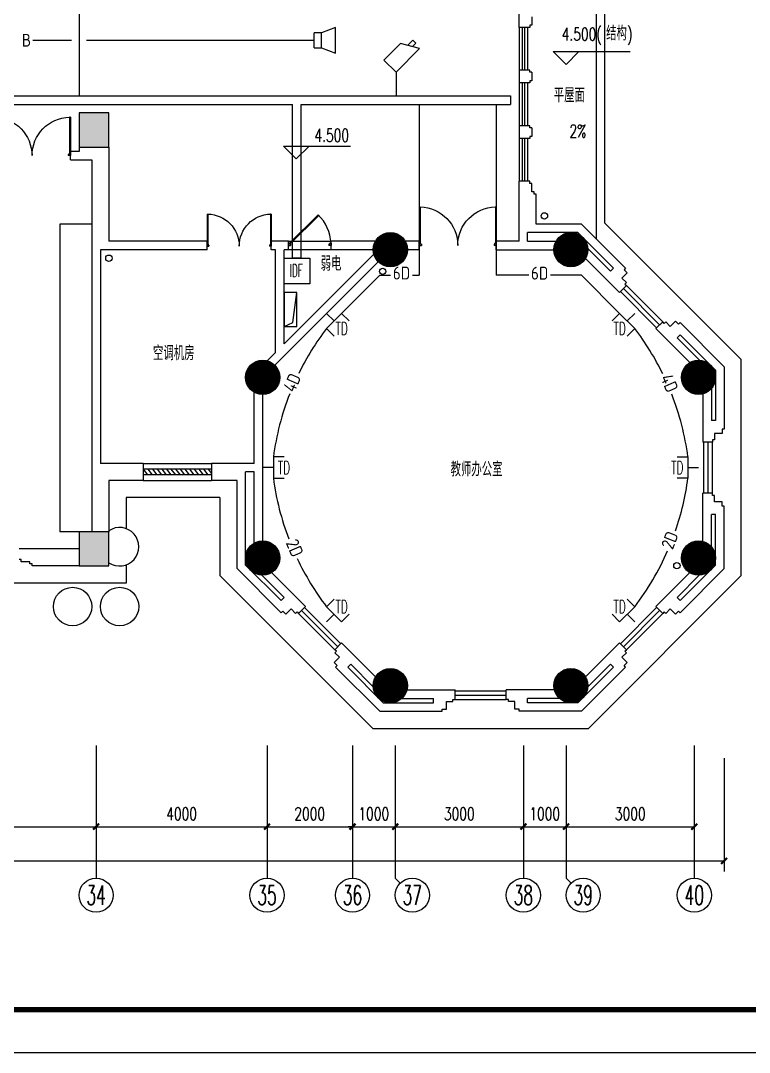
# Model space of a CAD drawing. Extents: x 190999 to 834799, y -200814 to 215286.
# Drawn here: x 507118 to 524174, y 71786 to 95926 of the extents above; entities that cross this region are included whole.
import ezdxf
from ezdxf.enums import TextEntityAlignment as Align

# ---------------------------------------------------------------- set-up
doc = ezdxf.new("R2010")
doc.units = 0
doc.header["$LTSCALE"] = 1000
doc.header["$MEASUREMENT"] = 0
for name, color, linetype in [('00-EQUIP', 3, 'Continuous'), ('00-SIG_TEXT', 7, 'Continuous'), ('00-WIRE-4', 6, 'Continuous'), ('A-墙线', 2, 'Continuous'), ('A-外包装修', 250, 'Continuous'), ('A-外窗', 145, 'Continuous'), ('A-家具', 250, 'Continuous'), ('A-门', 167, 'Continuous'), ('AXIS', 3, 'Continuous'), ('AXIS_TEXT', 7, 'Continuous'), ('COLUMN', 2, 'Continuous'), ('DIM_ELEV', 3, 'Continuous'), ('PUB_HATCH', 250, 'Continuous'), ('PUB_TEXT', 7, 'Continuous'), ('WALL', 4, 'Continuous'), ('WINDOW', 7, 'Continuous'), ('图框', 189, 'Continuous'), ('屋面排水', 7, 'Continuous'), ('房间名称', 7, 'Continuous'), ('桥架', 1, 'Continuous'), ('电井开洞', 6, 'Continuous'), ('雨水管', 3, 'Continuous'), ('雨水管口', 1, 'Continuous')]:
    doc.layers.add(name, color=color, linetype=linetype)
doc.styles.add('-GBCBIGGBENOR', font='GBENOR.shx', dxfattribs={"bigfont": 'GBCBIG.shx'})
doc.styles.add('_COMPLEX', font='COMPLEX.shx', dxfattribs={"width": 0.5})
doc.styles.add('_TCH_AXIS', font='COMPLEX', dxfattribs={"bigfont": 'GBCBIG'})
doc.styles.add('_TCH_DIM', font='SIMPLEX', dxfattribs={"bigfont": 'GBCBIG'})
doc.styles.add('COMPLEX', font='COMPLEX')
doc.styles.add('DIM_FONT', font='SIMPLEX', dxfattribs={"width": 0.7, "bigfont": 'GBCBIG'})
doc.styles.get("Standard").update_dxf_attribs({"font": 'simhei.ttf'})
doc.dimstyles.new('DIMN', dxfattribs={"dimtxt": 300, "dimasz": 100, "dimexe": 250, "dimexo": 300, "dimgap": 150, "dimtad": 1, "dimdec": 0, "dimzin": 0, "dimdsep": 46, "dimtxsty": 'DIM_FONT', "dimblk": 'ARCHTICK', "dimcen": 0.09, "dimclrt": 7, "dimazin": 2, "dimtfac": 1, "dimtdec": 0, "dimtix": 1, "dimtmove": 2, "dimatfit": 3, "dimfxl": 0, "dimtolj": 1, "dimtzin": 0, "dimarcsym": 0})

# ---------------------------------------------------------------- blocks, each defined once
blk = doc.blocks.new('TJAD_TK_A0')
at = {"layer": '图框'}
blk.add_line((973, -441.7), (2162, -441.7), dxfattribs=at)
at = {"layer": '图框', "const_width": 1.2}
blk.add_lwpolyline([(2152, -431.7), (2152, 389.3), (998, 389.3), (998, -431.7)], close=True, dxfattribs=at)
blk = doc.blocks.new('m1800')
at = {"layer": 'A-墙线'}
for p, q in [((-900, -100), (-900, 100)), ((900, -100), (900, 100))]:
    blk.add_line(p, q, dxfattribs=at)
at = {"layer": 'A-门'}
for p, q in [((-900, 900), (-900, 0)), ((-900, 900), (-880, 900)), ((-880, 900), (-880, 50)), ((880, 900), (880, 50)), ((900, 900), (880, 900)), ((900, 900), (900, 0)), ((-900, 50), (-870, 50)), ((-900, 0), (-850, 0)), ((-870, 50), (-870, 30)), ((-870, 30), (-850, 30)), ((-850, 30), (-850, 0)), ((850, 30), (850, 0)), ((870, 30), (850, 30)), ((900, 0), (850, 0)), ((870, 50), (870, 30)), ((900, 50), (870, 50))]:
    blk.add_line(p, q, dxfattribs=at)
for centre, start, end in [((-900, 0), 0, 88.7267), ((900, 0), 91.2733, 180)]:
    blk.add_arc(centre, 900, start, end, dxfattribs=at)
blk = doc.blocks.new('bfm01')
at = {"layer": 'A-墙线'}
for p, q in [((-200, 0), (0, 0)), ((-200, -1000), (0, -1000))]:
    blk.add_line(p, q, dxfattribs=at)
at = {"layer": 'A-门'}
for p, q in [((-200, -1000), (-200, 0)), ((-100, 0), (-100, -50)), ((-70, -50), (-100, -50)), ((-50, -30), (-70, -30)), ((-70, -30), (-70, -50)), ((-64, -44), (-50, -30)), ((-64, -44), (603, -711)), ((-50, 0), (-50, -30)), ((-50, -30), (617, -697)), ((0, 0), (0, -1000)), ((-70, -950), (-100, -950)), ((-100, -1000), (-100, -950)), ((-70, -970), (-70, -950)), ((-50, -1000), (-100, -1000)), ((-50, -970), (-70, -970)), ((-50, -1000), (-50, -970))]:
    blk.add_line(p, q, dxfattribs=at)
blk.add_arc((-100, 0), 1000, 272.866, 315.8103, dxfattribs=at)
blk = doc.blocks.new('$WINLIB2D$00000039')
at = {"color": 0}
for p, q in [((0.5, 0.5), (-0.5, 0.5)), ((-0.5, 0.167), (0.5, 0.167)), ((-0.384, -0.167), (-0.448, 0.167)), ((-0.316, -0.167), (-0.38, 0.167)), ((-0.248, -0.167), (-0.312, 0.167)), ((-0.18, -0.167), (-0.244, 0.167)), ((-0.112, -0.167), (-0.176, 0.167)), ((-0.044, -0.167), (-0.108, 0.167)), ((0.024, -0.167), (-0.04, 0.167)), ((0.092, -0.167), (0.028, 0.167)), ((0.16, -0.167), (0.096, 0.167)), ((0.228, -0.167), (0.164, 0.167)), ((0.296, -0.167), (0.232, 0.167)), ((0.364, -0.167), (0.3, 0.167)), ((0.432, -0.167), (0.368, 0.167)), ((0.5, -0.167), (0.436, 0.167)), ((-0.452, -0.167), (-0.5, 0.084)), ((-0.5, -0.167), (0.5, -0.167)), ((0.5, -0.5), (-0.5, -0.5))]:
    blk.add_line(p, q, dxfattribs=at)
blk = doc.blocks.new('_ArchTick')
at = {"const_width": 0.5}
blk.add_lwpolyline([(-0.7, -0.7), (0.7, 0.7)], dxfattribs=at)
blk = doc.blocks.new('*D418')
at = {"layer": 'AXIS', "color": 0, "lineweight": -2}
for p, q in [((519885, 78667), (519885, 76817)), ((522885, 78667), (522885, 76817)), ((519885, 77067), (522885, 77067))]:
    blk.add_line(p, q, dxfattribs=at)
at = {"layer": 'Defpoints', "color": 0}
for p in [(519885, 78967), (522885, 78967), (522885, 77067)]:
    blk.add_point(p, dxfattribs=at)
at = {"layer": 'AXIS', "color": 0, "lineweight": -2, "xscale": 100, "yscale": 100, "zscale": 100, "rotation": 180}
blk.add_blockref('_ArchTick', (519885, 77067), dxfattribs=at)
at = {"layer": 'AXIS', "color": 0, "lineweight": -2, "xscale": 100, "yscale": 100, "zscale": 100}
blk.add_blockref('_ArchTick', (522885, 77067), dxfattribs=at)
at = {"layer": 'AXIS', "color": 7, "insert": (521385, 77367), "char_height": 300, "attachment_point": 5, "style": 'DIM_FONT'}
blk.add_mtext('\\A1;3000', dxfattribs=at)
blk = doc.blocks.new('*D419')
at = {"layer": 'AXIS', "color": 0, "lineweight": -2}
for p, q in [((518885, 78667), (518885, 76817)), ((519885, 78667), (519885, 76817)), ((518885, 77067), (519885, 77067))]:
    blk.add_line(p, q, dxfattribs=at)
at = {"layer": 'Defpoints', "color": 0}
for p in [(518885, 78967), (519885, 78967), (519885, 77067)]:
    blk.add_point(p, dxfattribs=at)
at = {"layer": 'AXIS', "color": 0, "lineweight": -2, "xscale": 100, "yscale": 100, "zscale": 100, "rotation": 180}
blk.add_blockref('_ArchTick', (518885, 77067), dxfattribs=at)
at = {"layer": 'AXIS', "color": 0, "lineweight": -2, "xscale": 100, "yscale": 100, "zscale": 100}
blk.add_blockref('_ArchTick', (519885, 77067), dxfattribs=at)
at = {"layer": 'AXIS', "color": 7, "insert": (519385, 77367), "char_height": 300, "attachment_point": 5, "style": 'DIM_FONT'}
blk.add_mtext('\\A1;1000', dxfattribs=at)
blk = doc.blocks.new('*D420')
at = {"layer": 'AXIS', "color": 0, "lineweight": -2}
for p, q in [((515884, 78667), (515884, 76817)), ((518885, 78667), (518885, 76817)), ((515884, 77067), (518885, 77067))]:
    blk.add_line(p, q, dxfattribs=at)
at = {"layer": 'Defpoints', "color": 0}
for p in [(515884, 78967), (518885, 78967), (518885, 77067)]:
    blk.add_point(p, dxfattribs=at)
at = {"layer": 'AXIS', "color": 0, "lineweight": -2, "xscale": 100, "yscale": 100, "zscale": 100, "rotation": 180}
blk.add_blockref('_ArchTick', (515884, 77067), dxfattribs=at)
at = {"layer": 'AXIS', "color": 0, "lineweight": -2, "xscale": 100, "yscale": 100, "zscale": 100}
blk.add_blockref('_ArchTick', (518885, 77067), dxfattribs=at)
at = {"layer": 'AXIS', "color": 7, "insert": (517384, 77367), "char_height": 300, "attachment_point": 5, "style": 'DIM_FONT'}
blk.add_mtext('\\A1;3000', dxfattribs=at)
blk = doc.blocks.new('*D421')
at = {"layer": 'AXIS', "color": 0, "lineweight": -2}
for p, q in [((514885, 78667), (514885, 76817)), ((515884, 78667), (515884, 76817)), ((514885, 77067), (514785, 77067)), ((514885, 77067), (515884, 77067)), ((515884, 77067), (515984, 77067))]:
    blk.add_line(p, q, dxfattribs=at)
at = {"layer": 'Defpoints', "color": 0}
for p in [(514885, 78967), (515884, 78967), (515884, 77067)]:
    blk.add_point(p, dxfattribs=at)
at = {"layer": 'AXIS', "color": 0, "lineweight": -2, "xscale": 100, "yscale": 100, "zscale": 100}
blk.add_blockref('_ArchTick', (514885, 77067), dxfattribs=at)
at = {"layer": 'AXIS', "color": 0, "lineweight": -2, "xscale": 100, "yscale": 100, "zscale": 100, "rotation": 180}
blk.add_blockref('_ArchTick', (515884, 77067), dxfattribs=at)
at = {"layer": 'AXIS', "color": 7, "insert": (515384, 77367), "char_height": 300, "attachment_point": 5, "style": 'DIM_FONT'}
blk.add_mtext('\\A1;1000', dxfattribs=at)
blk = doc.blocks.new('*D422')
at = {"layer": 'AXIS', "color": 0, "lineweight": -2}
for p, q in [((512885, 78667), (512885, 76817)), ((514885, 78667), (514885, 76817)), ((512885, 77067), (514885, 77067))]:
    blk.add_line(p, q, dxfattribs=at)
at = {"layer": 'Defpoints', "color": 0}
for p in [(512885, 78967), (514885, 78967), (514885, 77067)]:
    blk.add_point(p, dxfattribs=at)
at = {"layer": 'AXIS', "color": 0, "lineweight": -2, "xscale": 100, "yscale": 100, "zscale": 100, "rotation": 180}
blk.add_blockref('_ArchTick', (512885, 77067), dxfattribs=at)
at = {"layer": 'AXIS', "color": 0, "lineweight": -2, "xscale": 100, "yscale": 100, "zscale": 100}
blk.add_blockref('_ArchTick', (514885, 77067), dxfattribs=at)
at = {"layer": 'AXIS', "color": 7, "insert": (513885, 77367), "char_height": 300, "attachment_point": 5, "style": 'DIM_FONT'}
blk.add_mtext('\\A1;2000', dxfattribs=at)
blk = doc.blocks.new('*D423')
at = {"layer": 'AXIS', "color": 0, "lineweight": -2}
for p, q in [((508885, 78667), (508885, 76817)), ((512885, 78667), (512885, 76817)), ((508885, 77067), (512885, 77067))]:
    blk.add_line(p, q, dxfattribs=at)
at = {"layer": 'Defpoints', "color": 0}
for p in [(508885, 78967), (512885, 78967), (512885, 77067)]:
    blk.add_point(p, dxfattribs=at)
at = {"layer": 'AXIS', "color": 0, "lineweight": -2, "xscale": 100, "yscale": 100, "zscale": 100, "rotation": 180}
blk.add_blockref('_ArchTick', (508885, 77067), dxfattribs=at)
at = {"layer": 'AXIS', "color": 0, "lineweight": -2, "xscale": 100, "yscale": 100, "zscale": 100}
blk.add_blockref('_ArchTick', (512885, 77067), dxfattribs=at)
at = {"layer": 'AXIS', "color": 7, "insert": (510885, 77367), "char_height": 300, "attachment_point": 5, "style": 'DIM_FONT'}
blk.add_mtext('\\A1;4000', dxfattribs=at)
blk = doc.blocks.new('*D424')
at = {"layer": 'AXIS', "color": 0, "lineweight": -2}
for p, q in [((500885, 78667), (500885, 76817)), ((508885, 78667), (508885, 76817)), ((500885, 77067), (508885, 77067))]:
    blk.add_line(p, q, dxfattribs=at)
at = {"layer": 'Defpoints', "color": 0}
for p in [(500885, 78967), (508885, 78967), (508885, 77067)]:
    blk.add_point(p, dxfattribs=at)
at = {"layer": 'AXIS', "color": 0, "lineweight": -2, "xscale": 100, "yscale": 100, "zscale": 100, "rotation": 180}
blk.add_blockref('_ArchTick', (500885, 77067), dxfattribs=at)
at = {"layer": 'AXIS', "color": 0, "lineweight": -2, "xscale": 100, "yscale": 100, "zscale": 100}
blk.add_blockref('_ArchTick', (508885, 77067), dxfattribs=at)
at = {"layer": 'AXIS', "color": 7, "insert": (504885, 77367), "char_height": 300, "attachment_point": 5, "style": 'DIM_FONT'}
blk.add_mtext('\\A1;8000', dxfattribs=at)
blk = doc.blocks.new('*D433')
at = {"layer": 'AXIS', "color": 0, "lineweight": -2}
for p, q in [((446335, 78667), (446335, 76017)), ((523584, 78667), (523584, 76017)), ((446335, 76267), (523584, 76267))]:
    blk.add_line(p, q, dxfattribs=at)
at = {"layer": 'Defpoints', "color": 0}
for p in [(446335, 78967), (523584, 78967), (523584, 76267)]:
    blk.add_point(p, dxfattribs=at)
at = {"layer": 'AXIS', "color": 0, "lineweight": -2, "xscale": 100, "yscale": 100, "zscale": 100, "rotation": 180}
blk.add_blockref('_ArchTick', (446335, 76267), dxfattribs=at)
at = {"layer": 'AXIS', "color": 0, "lineweight": -2, "xscale": 100, "yscale": 100, "zscale": 100}
blk.add_blockref('_ArchTick', (523584, 76267), dxfattribs=at)
at = {"layer": 'AXIS', "color": 7, "insert": (484959, 76567), "char_height": 300, "attachment_point": 5, "style": 'DIM_FONT'}
blk.add_mtext('\\A1;77250', dxfattribs=at)
blk = doc.blocks.new('_YZH')
blk.add_circle((0, 0), 0.5)
at = {"layer": 'PUB_HATCH', "const_width": 0.5}
blk.add_lwpolyline([(-0.25, 0, 1), (0.25, 0, 1)], format="xyb", close=True, dxfattribs=at)
blk = doc.blocks.new('_AXISO')
blk.add_circle((0, 0), 0.5)
at = {"layer": 'AXIS_TEXT', "style": 'COMPLEX', "width": 1.041667}
blk.add_attdef('A', text='', height=0.56, dxfattribs=at).set_placement((-0.25, -0.28), (0.25, -0.28), align=Align.FIT)
blk = doc.blocks.new('_LINKPT1')
at = {"color": 0}
blk.add_line((0, 0), (0, 0), dxfattribs=at)
blk = doc.blocks.new('IO37IMB6')
for p, q in [((-0.5, 0.499), (-0.5, 0.999)), ((0.5, 0.999), (0.5, 0.499)), ((0.5, 0.499), (-0.5, 0.499)), ((0, 0.5), (0, 0))]:
    blk.add_line(p, q)
at = {"xscale": 0.002, "yscale": 0.002, "zscale": 0.002}
for p in [(0, 1.384), (-0.5, 0.499), (0.5, 0.499), (0, 0)]:
    blk.add_blockref('_LINKPT1', p, dxfattribs=at)
at = {"style": '_COMPLEX', "width": 0.6, "flags": 8}
blk.add_attdef('$TEXT$', text='', height=0.6, dxfattribs=at).set_placement((0, 1), align=Align.MIDDLE_CENTER)
at = {"flags": 9}
blk.add_attdef('A', (0, 0), '', height=0.00002, dxfattribs=at)
blk = doc.blocks.new('OS28WV87')
for p, q in [((0.35, 0.35), (1, 0.6)), ((1, 0.6), (1, -0.6)), ((0, 0.35), (0, -0.35)), ((0, 0.35), (0.35, 0.35)), ((0.35, 0.35), (0.35, -0.35)), ((0.35, -0.35), (0, -0.35)), ((1, -0.6), (0.35, -0.35))]:
    blk.add_line(p, q)
at = {"xscale": 0.002, "yscale": 0.002, "zscale": 0.002}
for p in [(0, 0), (0.175, 0.35), (1, 0), (0.175, -0.35)]:
    blk.add_blockref('_LINKPT1', p, dxfattribs=at)
at = {"flags": 9}
blk.add_attdef('A', (0, 0), '', height=0.00002, dxfattribs=at)
blk = doc.blocks.new('_I71UQN')
for p, q in [((-0.837, 0.1), (-0.609, 0.1)), ((-0.837, -0.1), (-0.837, 0.1)), ((-0.78, 0.4), (-0.323, -0.4)), ((0.78, 0.4), (-0.78, 0.4)), ((0.78, 0.4), (0.78, -0.4)), ((-0.837, -0.1), (-0.494, -0.1)), ((0.78, -0.4), (-0.323, -0.4))]:
    blk.add_line(p, q)
at = {"xscale": 0.002, "yscale": 0.002, "zscale": 0.002}
for p in [(0, 0.4), (0.78, 0), (0, -0.4)]:
    blk.add_blockref('_LINKPT1', p, dxfattribs=at)
at = {"flags": 9}
blk.add_attdef('A', (0, 0), '', height=0.00002, dxfattribs=at)

msp = doc.modelspace()

# ---------------------------------------------------------------- hatches: boundary and pattern name
at = {"layer": 'PUB_HATCH'}
for points in [[(508484.6, 93767.4), (508484.6, 92967.4), (509184.6, 92967.4), (509184.6, 93767.4)], [(508484.6, 83967.4), (508484.6, 83167.4), (509184.6, 83167.4), (509184.6, 83967.4)]]:
    msp.add_hatch(color=256, dxfattribs=at).paths.add_polyline_path(points)

# ---------------------------------------------------------------- linework, layer by layer
at = {"layer": '00-EQUIP'}
for points in [[(513884.6, 89767.4), (513284.6, 89767.4), (513284.6, 90367.4), (513884.6, 90367.4)], [(513584.6, 89567.4), (513284.6, 89567.4), (513284.6, 88767.4), (513584.6, 88767.4)]]:
    msp.add_lwpolyline(points, close=True, dxfattribs=at)
at = {"layer": '00-WIRE-4'}
for p, q in [((508485.1, 98589.1), (508485.1, 94167.4)), ((507407.1, 95467.4), (508310.1, 95467.4)), ((508660.1, 95467.4), (513984.6, 95467.4)), ((515903.6, 94721.3), (515903.6, 94167.4)), ((516449, 93967.4), (516449, 89970.1)), ((518249, 93967.4), (518249, 89967.3)), ((515525.3, 89970.1), (514631.5, 89076.4)), ((515525.3, 89970.1), (515777.4, 89970.1)), ((516286.6, 89970.1), (516449, 89970.1)), ((519011, 89967.3), (518249, 89967.3)), ((520246.7, 89967.3), (519520.2, 89967.3)), ((520246.7, 89967.3), (521137.6, 89076.4))]:
    msp.add_line(p, q, dxfattribs=at)
for centre, start, end in [((519313, 84875.9), 142.61919, 153.81483), ((516456.2, 84875.9), 26.06804, 37.38081), ((519313, 84875.9), 158.50735, 172.35795), ((516456.2, 84875.9), 7.64205, 21.37552), ((519313, 86061.2), 187.64205, 200.90923), ((516456.2, 86061.2), 340.88431, 352.35795), ((519313, 86061.2), 205.43336, 217.38081), ((516456.2, 86061.2), 322.61919, 336.36018)]:
    msp.add_arc(centre, 6336.4, start, end, dxfattribs=at)
at = {"layer": 'A-墙线'}
for p, q in [((518784.6, 95767.4), (518784.6, 97167.4)), ((519084.6, 96017.4), (519084.6, 95817.4)), ((519034.6, 95767.4), (518784.6, 95767.4)), ((519034.6, 95817.4), (519034.6, 95767.4)), ((519084.6, 95817.4), (519034.6, 95817.4)), ((518784.6, 94767.4), (518784.6, 94467.4)), ((519034.6, 94767.4), (518784.6, 94767.4)), ((519034.6, 94717.4), (519034.6, 94767.4)), ((519084.6, 94717.4), (519034.6, 94717.4)), ((519084.6, 94717.4), (519084.6, 94517.4)), ((519034.6, 94467.4), (518784.6, 94467.4)), ((519034.6, 94517.4), (519034.6, 94467.4)), ((519084.6, 94517.4), (519034.6, 94517.4)), ((518784.6, 93467.4), (518784.6, 93167.4)), ((519034.6, 93467.4), (518784.6, 93467.4)), ((519034.6, 93417.4), (519034.6, 93467.4)), ((519084.6, 93417.4), (519034.6, 93417.4)), ((519034.6, 93217.4), (519034.6, 93167.4)), ((519084.6, 93217.4), (519034.6, 93217.4)), ((519084.6, 93417.4), (519084.6, 93217.4)), ((508484.6, 92967.4), (508484.6, 92867.4)), ((509184.6, 92967.4), (509184.6, 90767.4)), ((519034.6, 93167.4), (518784.6, 93167.4)), ((508484.6, 92867.4), (508284.6, 92867.4)), ((508284.6, 92667.4), (508784.6, 92667.4)), ((508784.6, 92667.4), (508784.6, 83967.4)), ((518784.6, 90767.4), (518784.6, 92167.4)), ((519034.6, 92167.4), (518784.6, 92167.4)), ((519034.6, 92117.4), (519034.6, 92167.4)), ((519084.6, 92117.4), (519034.6, 92117.4)), ((519084.6, 91917.4), (519084.6, 92117.4)), ((519134.6, 91917.4), (519084.6, 91917.4)), ((519134.6, 91867.4), (519134.6, 91917.4)), ((519184.6, 91867.4), (519134.6, 91867.4)), ((519184.6, 91167.4), (519184.6, 91867.4)), ((520245.4, 91167.4), (519184.6, 91167.4)), ((520245.4, 91167.4), (521278.5, 90134.3)), ((511484.6, 90767.4), (509184.6, 90767.4)), ((511484.6, 90567.4), (511484.6, 90767.4)), ((513384.6, 90767.4), (512984.6, 90767.4)), ((512984.6, 90567.4), (512984.6, 90767.4)), ((513384.6, 90567.4), (513384.6, 90767.4)), ((515425.6, 90767.4), (514384.6, 90767.4)), ((514384.6, 90567.4), (514384.6, 90767.4)), ((516449, 90767.4), (516118.4, 90767.4)), ((518784.6, 90767.4), (518249, 90767.4)), ((518249, 90567.4), (518249, 90767.4)), ((520162.5, 90967.4), (518984.6, 90967.4)), ((518984.6, 90767.4), (518984.6, 90967.4)), ((518984.6, 90767.4), (519650.4, 90767.4)), ((520162.5, 90967.4), (520995.6, 90134.3)), ((508984.6, 90567.4), (508984.6, 85567.4)), ((511484.6, 90567.4), (508984.6, 90567.4)), ((513084.6, 90567.4), (512984.6, 90567.4)), ((513084.6, 88162.7), (513084.6, 90567.4)), ((513284.6, 88362.7), (513284.6, 90567.4)), ((513384.6, 90567.4), (513284.6, 90567.4)), ((515372, 90567.4), (514384.6, 90567.4)), ((516449, 90567.4), (516172, 90567.4)), ((518249, 90567.4), (519597.1, 90567.4)), ((520396.1, 90592.4), (520924.9, 90063.6)), ((515489.2, 90284.5), (513066.8, 87862.1)), ((515385.6, 90463.8), (513284.6, 88362.7)), ((520341.4, 90364.2), (521137, 89568.6)), ((520995.6, 90134.3), (520924.9, 90063.6)), ((521278.5, 90134.3), (521243.1, 90098.9)), ((521243.1, 90098.9), (521313.8, 90028.2)), ((521313.8, 90028.2), (521190.1, 89904.5)), ((521190.1, 89904.5), (521296.1, 89798.4)), ((521296.1, 89727.7), (521137, 89568.6)), ((521296.1, 89798.4), (521260.8, 89763)), ((521260.8, 89763), (521296.1, 89727.7)), ((522144.7, 88879.2), (521985.6, 88720.1)), ((522180, 88843.8), (522144.7, 88879.2)), ((522215.4, 88879.2), (522180, 88843.8)), ((522321.5, 88773.1), (522215.4, 88879.2)), ((522445.2, 88896.8), (522321.5, 88773.1)), ((522515.9, 88826.1), (522445.2, 88896.8)), ((522551.3, 88861.5), (522515.9, 88826.1)), ((523584.4, 87828.4), (522551.3, 88861.5)), ((522781.2, 87924.4), (521985.6, 88720.1)), ((522551.3, 88578.6), (522480.6, 88507.9)), ((523009.4, 87979.1), (522480.6, 88507.9)), ((523384.4, 87745.6), (522551.3, 88578.6)), ((513084.6, 88162.7), (512884.6, 87962.7)), ((523384.4, 87745.6), (523384.4, 86567.4)), ((523584.4, 87828.4), (523584.4, 86367.4)), ((512584.4, 85567.4), (512584.4, 87233.5)), ((512784.4, 83754.9), (512784.4, 87179.9)), ((523084.4, 87192.6), (523084.4, 86067.4)), ((523284.4, 87315.3), (523284.4, 86567.4)), ((523384.4, 86567.4), (523284.4, 86567.4)), ((523534.4, 86267.4), (523359.4, 86267.4)), ((523359.4, 86267.4), (523359.4, 86117.4)), ((523584.4, 86367.4), (523534.4, 86367.4)), ((523534.4, 86367.4), (523534.4, 86267.4)), ((523309.4, 86067.4), (523084.4, 86067.4)), ((523359.4, 86117.4), (523309.4, 86117.4)), ((523309.4, 86117.4), (523309.4, 86067.4)), ((512584.4, 85367.4), (512384.4, 85367.4)), ((512384.4, 83189.2), (512384.4, 85367.4)), ((512584.4, 83701.3), (512584.4, 85367.4)), ((509184.6, 85167.4), (509184.6, 83967.4)), ((512184.4, 83106.4), (512184.4, 85167.4)), ((523084.4, 83742.2), (523084.4, 84867.4)), ((523309.4, 84867.4), (523084.4, 84867.4)), ((523309.4, 84817.4), (523309.4, 84867.4)), ((523359.4, 84817.4), (523309.4, 84817.4)), ((523359.4, 84667.4), (523359.4, 84817.4)), ((523534.4, 84667.4), (523359.4, 84667.4)), ((523534.4, 84567.4), (523534.4, 84667.4)), ((523584.4, 84567.4), (523534.4, 84567.4)), ((523584.4, 83106.4), (523584.4, 84567.4)), ((523284.4, 83619.5), (523284.4, 84367.4)), ((523384.4, 84367.4), (523284.4, 84367.4)), ((523384.4, 83189.2), (523384.4, 84367.4)), ((508484.6, 83567.4), (507084.6, 83567.4)), ((507134.6, 83317.4), (507084.6, 83317.4)), ((507134.6, 83267.4), (507134.6, 83317.4)), ((507334.6, 83267.4), (507134.6, 83267.4)), ((507334.6, 83217.4), (507334.6, 83267.4)), ((507384.6, 83217.4), (507334.6, 83217.4)), ((507384.6, 83167.4), (507384.6, 83217.4)), ((508484.6, 83167.4), (507384.6, 83167.4)), ((512184.4, 83106.4), (513217.5, 82073.3)), ((512384.4, 83189.2), (513217.5, 82356.1)), ((523384.4, 83189.2), (522551.3, 82356.1)), ((523584.4, 83106.4), (522551.3, 82073.3)), ((512759.3, 82955.7), (513288.2, 82426.8)), ((512987.5, 83010.3), (513783.1, 82214.7)), ((522781.2, 83010.3), (521985.6, 82214.7)), ((523009.4, 82955.7), (522480.6, 82426.8)), ((513217.5, 82356.1), (513288.2, 82426.8)), ((522551.3, 82356.1), (522480.6, 82426.8)), ((513217.5, 82073.3), (513252.8, 82108.6)), ((513252.8, 82108.6), (513323.5, 82037.9)), ((513323.5, 82037.9), (513447.3, 82161.7)), ((513447.3, 82161.7), (513553.3, 82055.6)), ((513553.3, 82055.6), (513588.7, 82090.9)), ((513588.7, 82090.9), (513624, 82055.6)), ((513624, 82055.6), (513783.1, 82214.7)), ((522144.7, 82055.6), (521985.6, 82214.7)), ((522180, 82090.9), (522144.7, 82055.6)), ((522215.4, 82055.6), (522180, 82090.9)), ((522321.5, 82161.7), (522215.4, 82055.6)), ((522445.2, 82037.9), (522321.5, 82161.7)), ((522515.9, 82108.6), (522445.2, 82037.9)), ((522551.3, 82073.3), (522515.9, 82108.6)), ((514472.6, 81207.1), (514631.7, 81366.2)), ((515427.3, 80570.5), (514631.7, 81366.2)), ((520341.4, 80570.5), (521137, 81366.2)), ((521296.1, 81207.1), (521137, 81366.2)), ((514507.9, 81171.7), (514472.6, 81207.1)), ((514472.6, 81136.3), (514507.9, 81171.7)), ((514578.6, 81030.3), (514472.6, 81136.3)), ((521190.1, 81030.3), (521296.1, 81136.3)), ((521260.8, 81171.7), (521296.1, 81207.1)), ((521296.1, 81136.3), (521260.8, 81171.7)), ((514454.9, 80906.5), (514578.6, 81030.3)), ((514525.6, 80835.8), (514454.9, 80906.5)), ((514773.1, 80800.5), (514843.8, 80871.2)), ((515372.7, 80342.3), (514843.8, 80871.2)), ((520396.1, 80342.3), (520924.9, 80871.2)), ((520995.6, 80800.5), (520924.9, 80871.2)), ((521313.8, 80906.5), (521190.1, 81030.3)), ((521243.1, 80835.8), (521313.8, 80906.5)), ((514490.2, 80800.5), (514525.6, 80835.8)), ((515523.3, 79767.4), (514490.2, 80800.5)), ((515606.2, 79967.4), (514773.1, 80800.5)), ((520162.5, 79967.4), (520995.6, 80800.5)), ((520245.4, 79767.4), (521278.5, 80800.5)), ((521278.5, 80800.5), (521243.1, 80835.8)), ((516159.2, 80267.4), (517284.4, 80267.4)), ((517284.4, 80042.4), (517284.4, 80267.4)), ((519609.5, 80267.4), (518484.4, 80267.4)), ((518484.4, 80042.4), (518484.4, 80267.4)), ((515606.2, 79967.4), (516784.4, 79967.4)), ((516036.4, 80067.4), (516784.4, 80067.4)), ((516784.4, 79967.4), (516784.4, 80067.4)), ((517084.4, 79817.4), (517084.4, 79992.4)), ((517084.4, 79992.4), (517234.4, 79992.4)), ((517234.4, 79992.4), (517234.4, 80042.4)), ((517234.4, 80042.4), (517284.4, 80042.4)), ((518534.4, 80042.4), (518484.4, 80042.4)), ((518534.4, 79992.4), (518534.4, 80042.4)), ((518684.4, 79992.4), (518534.4, 79992.4)), ((518684.4, 79817.4), (518684.4, 79992.4)), ((519732.3, 80067.4), (518984.4, 80067.4)), ((518984.4, 79967.4), (518984.4, 80067.4)), ((520162.5, 79967.4), (518984.4, 79967.4)), ((515523.3, 79767.4), (516984.4, 79767.4)), ((516984.4, 79767.4), (516984.4, 79817.4)), ((516984.4, 79817.4), (517084.4, 79817.4)), ((518784.4, 79817.4), (518684.4, 79817.4)), ((518784.4, 79767.4), (518784.4, 79817.4)), ((520245.4, 79767.4), (518784.4, 79767.4))]:
    msp.add_line(p, q, dxfattribs=at)
at = {"layer": 'A-外包装修'}
for p, q in [((520784.6, 97767.4), (520784.6, 91196.5)), ((520584.6, 97567.4), (520584.6, 90830.8)), ((509584.6, 84767.4), (509584.6, 84041.6)), ((511783.4, 84767.4), (509584.6, 84767.4)), ((509584.6, 83193.1), (509584.6, 82767.4)), ((509584.6, 82767.4), (445934.6, 82767.4))]:
    msp.add_line(p, q, dxfattribs=at)
msp.add_lwpolyline([(511784.4, 84767.4), (511784.4, 82940.7), (515357.7, 79367.4), (520411.1, 79367.4), (523984.4, 82940.7), (523984.4, 87994.1), (520784.6, 91193.9)], dxfattribs=at)
for centre in [(508334.6, 82217.4), (509434.6, 82217.4)]:
    msp.add_circle(centre, 450, dxfattribs=at)
msp.add_arc((509434.6, 83617.4), 450, 236.25101, 123.74899, dxfattribs=at)
at = {"layer": 'A-外窗'}
for p, q in [((518784.6, 95767.4), (518784.6, 94767.4)), ((518854.6, 95767.4), (518854.6, 94767.4)), ((518914.6, 95767.4), (518914.6, 94767.4)), ((518984.6, 95767.4), (518984.6, 94767.4)), ((518784.6, 94467.4), (518784.6, 93467.4)), ((518854.6, 94467.4), (518854.6, 93467.4)), ((518914.6, 94467.4), (518914.6, 93467.4)), ((518984.6, 94467.4), (518984.6, 93467.4)), ((518784.6, 93167.4), (518784.6, 92167.4)), ((518854.6, 93167.4), (518854.6, 92167.4)), ((518914.6, 93167.4), (518914.6, 92167.4)), ((518984.6, 93167.4), (518984.6, 92167.4)), ((522003.3, 88737.7), (521154.7, 89586.3)), ((522074, 88808.5), (521225.4, 89657)), ((522144.7, 88879.2), (521296.1, 89727.7)), ((523109.4, 84867.4), (523109.4, 86067.4)), ((523209.4, 84867.4), (523209.4, 86067.4)), ((523309.4, 84867.4), (523309.4, 86067.4)), ((513694.7, 82126.3), (514543.3, 81277.8)), ((513765.5, 82197), (514614, 81348.5)), ((522003.3, 82197), (521154.7, 81348.5)), ((522074, 82126.3), (521225.4, 81277.8)), ((513624, 82055.6), (514472.6, 81207.1)), ((522144.7, 82055.6), (521296.1, 81207.1)), ((517284.4, 80242.4), (518484.4, 80242.4)), ((517284.4, 80142.4), (518484.4, 80142.4)), ((517284.4, 80042.4), (518484.4, 80042.4))]:
    msp.add_line(p, q, dxfattribs=at)
at = {"layer": 'A-家具'}
for p, q in [((508034.6, 91167.4), (508034.6, 83967.4)), ((508784.6, 91167.4), (508034.6, 91167.4)), ((508484.6, 83967.4), (508034.6, 83967.4))]:
    msp.add_line(p, q, dxfattribs=at)
at = {"layer": 'AXIS'}
for p, q in [((508884.6, 78967.4), (508884.6, 75863.7)), ((512884.6, 78967.4), (512884.6, 75863.7)), ((514884.6, 78967.4), (514884.6, 75863.7)), ((515884.1, 78967.4), (515884.1, 75863.7)), ((518884.6, 78967.4), (518884.6, 75863.7)), ((519885, 78967.4), (519885, 75863.7)), ((522884.6, 78967.4), (522884.6, 75863.7)), ((516001.3, 75746.5), (515884.1, 75863.7)), ((520002.2, 75746.5), (519885, 75863.7))]:
    msp.add_line(p, q, dxfattribs=at)
at = {"layer": 'COLUMN'}
for p, q in [((508484.6, 93767.4), (508484.6, 92967.4)), ((509184.6, 93767.4), (508484.6, 93767.4)), ((509184.6, 92967.4), (509184.6, 93767.4)), ((508484.6, 92967.4), (509184.6, 92967.4)), ((508484.6, 83967.4), (508484.6, 83167.4)), ((509184.6, 83967.4), (508484.6, 83967.4)), ((509184.6, 83167.4), (509184.6, 83967.4)), ((508484.6, 83167.4), (509184.6, 83167.4))]:
    msp.add_line(p, q, dxfattribs=at)
at = {"layer": 'DIM_ELEV'}
for p, q in [((519882.7, 94901.4), (519582.7, 95201.4)), ((519582.7, 95201.4), (521382.7, 95201.4)), ((519882.7, 94901.4), (520182.7, 95201.4)), ((513570, 92689.5), (513270, 92989.5)), ((513270, 92989.5), (514835, 92989.5)), ((513570, 92689.5), (513870, 92989.5))]:
    msp.add_line(p, q, dxfattribs=at)
at = {"layer": 'WALL'}
for p, q in [((509984.6, 85567.4), (508984.6, 85567.4)), ((509984.6, 85567.4), (509984.6, 85167.4)), ((512584.4, 85567.4), (511584.6, 85567.4)), ((511584.6, 85567.4), (511584.6, 85167.4)), ((509984.6, 85167.4), (509184.6, 85167.4)), ((512184.4, 85167.4), (511584.6, 85167.4))]:
    msp.add_line(p, q, dxfattribs=at)
at = {"layer": '屋面排水'}
msp.add_lwpolyline([(520058.8, 93006.6, 0, 0, 0), (519818.2, 92530.8, 80, 0, 0), (519682.8, 92263, 0, 0, 0)], format="xyseb", dxfattribs=at)
at = {"layer": '桥架'}
for p, q in [((445884.6, 94167.4), (518584.6, 94167.4)), ((518584.6, 94167.4), (518584.6, 93967.4)), ((445884.6, 93967.4), (513484.6, 93967.4)), ((513484.6, 90367.4), (513484.6, 93967.4)), ((513684.6, 93967.4), (518584.6, 93967.4)), ((513684.6, 90367.4), (513684.6, 93967.4)), ((513684.6, 90367.4), (513484.6, 90367.4))]:
    msp.add_line(p, q, dxfattribs=at)
at = {"layer": '电井开洞', "color": 4}
msp.add_lwpolyline([(513284.6, 88767.4), (513584.6, 88767.4), (513584.6, 89567.4), (513284.6, 89567.4)], close=True, dxfattribs=at)
at = {"layer": '电井开洞'}
msp.add_lwpolyline([(513284.6, 88767.4), (513489.9, 88865.9), (513584.6, 89567.4)], dxfattribs=at)
at = {"layer": '雨水管'}
for centre in [(509184.6, 90367.4), (515591.6, 90060.3), (522477.3, 83174.6)]:
    msp.add_circle(centre, 75, dxfattribs=at)
at = {"layer": '雨水管口'}
msp.add_circle((519376.2, 91357.2), 75, dxfattribs=at)

# ---------------------------------------------------------------- block references
at = {"layer": '00-EQUIP', "yscale": 500, "zscale": 500}
for name, p, xscale, rotation in [('OS28WV87', (513984.6, 95467.4), -500, 180), ('_I71UQN', (516038, 95138.5), 499.9999999999999, 225.0000000000001)]:
    msp.add_blockref(name, p, dxfattribs=dict(at, xscale=xscale, rotation=rotation))
at = {"layer": '00-EQUIP'}
ref = msp.add_blockref('IO37IMB6', (514278.3, 89076), dxfattribs=dict(at, xscale=499.9999999999999, yscale=500, zscale=500, rotation=225.0000000000001))
ref.add_attrib('$TEXT$', 'TD', dxfattribs={"layer": '0', "height": 300, "style": '_COMPLEX', "width": 0.6, "flags": 8}).set_placement((514631.9, 88722.5), align=Align.MIDDLE_CENTER)
ref = msp.add_blockref('IO37IMB6', (521490.8, 89076), dxfattribs=dict(at, xscale=-499.9999999999999, yscale=500, zscale=500, rotation=134.9999999999999))
ref.add_attrib('$TEXT$', 'TD', dxfattribs={"layer": '0', "height": 300, "style": '_COMPLEX', "width": 0.6, "flags": 8}).set_placement((521137.3, 88722.5), align=Align.MIDDLE_CENTER)
ref = msp.add_blockref('IO37IMB6', (512783.4, 85468.6), dxfattribs=dict(at, xscale=-500, yscale=500, zscale=500, rotation=270))
ref.add_attrib('$TEXT$', 'TD', dxfattribs={"layer": '0', "height": 300, "style": '_COMPLEX', "width": 0.6, "flags": 8}).set_placement((513283.4, 85468.6), align=Align.MIDDLE_CENTER)
ref = msp.add_blockref('IO37IMB6', (522985.8, 85468.6), dxfattribs=dict(at, xscale=500, yscale=500, zscale=500, rotation=90.00000000000001))
ref.add_attrib('$TEXT$', 'TD', dxfattribs={"layer": '0', "height": 300, "style": '_COMPLEX', "width": 0.6, "flags": 8}).set_placement((522485.8, 85468.6), align=Align.MIDDLE_CENTER)
ref = msp.add_blockref('IO37IMB6', (514278.3, 81861.1), dxfattribs=dict(at, xscale=-499.9999999999999, yscale=500, zscale=500, rotation=314.9999999999999))
ref.add_attrib('$TEXT$', 'TD', dxfattribs={"layer": '0', "height": 300, "style": '_COMPLEX', "width": 0.6, "flags": 8}).set_placement((514631.9, 82214.7), align=Align.MIDDLE_CENTER)
ref = msp.add_blockref('IO37IMB6', (521490.8, 81861.1), dxfattribs=dict(at, xscale=499.9999999999999, yscale=500, zscale=500, rotation=45.00000000000001))
ref.add_attrib('$TEXT$', 'TD', dxfattribs={"layer": '0', "height": 300, "style": '_COMPLEX', "width": 0.6, "flags": 8}).set_placement((521137.3, 82214.7), align=Align.MIDDLE_CENTER)
at = {"layer": 'A-门', "xscale": -1}
for p in [(507384.6, 92767.4), (517349, 90667.4), (517349, 90667.4)]:
    msp.add_blockref('m1800', p, dxfattribs=at)
at = {"layer": 'A-门', "xscale": -0.8333333332557231, "yscale": 0.8333333332557231, "zscale": 0.8333333333333334}
msp.add_blockref('m1800', (512234.6, 90650.7), dxfattribs=at)
at = {"layer": 'A-门', "rotation": 90}
msp.add_blockref('bfm01', (513384.6, 90767.4), dxfattribs=at)
at = {"layer": 'AXIS'}
ref = msp.add_blockref('_AXISO', (508884.6, 75463.7), dxfattribs=dict(at, xscale=800, yscale=800, zscale=800))
ref.add_attrib('A', '34', dxfattribs={"layer": 'AXIS_TEXT', "height": 452.55, "style": '_TCH_AXIS', "width": 0.6}).set_placement((508658.3, 75237.4), (509110.9, 75237.4), align=Align.FIT)
ref = msp.add_blockref('_AXISO', (512884.6, 75463.7), dxfattribs=dict(at, xscale=800, yscale=800, zscale=800))
ref.add_attrib('A', '35', dxfattribs={"layer": 'AXIS_TEXT', "height": 452.55, "style": '_TCH_AXIS', "width": 0.636364}).set_placement((512658.3, 75237.4), (513110.9, 75237.4), align=Align.FIT)
ref = msp.add_blockref('_AXISO', (514884.6, 75463.7), dxfattribs=dict(at, xscale=800, yscale=800, zscale=800))
ref.add_attrib('A', '36', dxfattribs={"layer": 'AXIS_TEXT', "height": 452.55, "style": '_TCH_AXIS', "width": 0.636364}).set_placement((514658.3, 75237.4), (515110.9, 75237.4), align=Align.FIT)
ref = msp.add_blockref('_AXISO', (516284.1, 75463.7), dxfattribs=dict(at, xscale=800, yscale=800, zscale=800))
ref.add_attrib('A', '37', dxfattribs={"layer": 'AXIS_TEXT', "height": 452.55, "style": '_TCH_AXIS', "width": 0.636364}).set_placement((516057.9, 75237.4), (516510.4, 75237.4), align=Align.FIT)
ref = msp.add_blockref('_AXISO', (518884.6, 75463.7), dxfattribs=dict(at, xscale=800, yscale=800, zscale=800))
ref.add_attrib('A', '38', dxfattribs={"layer": 'AXIS_TEXT', "height": 452.55, "style": '_TCH_AXIS', "width": 0.636364}).set_placement((518658.3, 75237.4), (519110.9, 75237.4), align=Align.FIT)
ref = msp.add_blockref('_AXISO', (520285, 75463.7), dxfattribs=dict(at, xscale=800, yscale=800, zscale=800))
ref.add_attrib('A', '39', dxfattribs={"layer": 'AXIS_TEXT', "height": 452.55, "style": '_TCH_AXIS', "width": 0.636364}).set_placement((520058.7, 75237.4), (520511.3, 75237.4), align=Align.FIT)
ref = msp.add_blockref('_AXISO', (522884.6, 75463.7), dxfattribs=dict(at, xscale=800, yscale=800, zscale=800))
ref.add_attrib('A', '40', dxfattribs={"layer": 'AXIS_TEXT', "height": 452.55, "style": '_TCH_AXIS', "width": 0.6}).set_placement((522658.3, 75237.4), (523110.9, 75237.4), align=Align.FIT)
at = {"layer": 'COLUMN', "xscale": 800, "yscale": 800, "zscale": 800}
for p in [(515771.9, 90567.4), (519996.8, 90567.4), (512784.4, 87579.9), (522984.4, 87579.9), (512784.4, 83354.9), (522984.4, 83354.9), (515771.9, 80367.4), (519996.8, 80367.4)]:
    msp.add_blockref('_YZH', p, dxfattribs=at)
at = {"layer": 'WINDOW', "xscale": -1600, "yscale": -400, "zscale": 1600}
msp.add_blockref('$WINLIB2D$00000039', (510784.6, 85367.4), dxfattribs=at)
at = {"layer": '图框', "xscale": 100, "yscale": 100, "zscale": 100}
msp.add_blockref('TJAD_TK_A0', (331498.6, 115956.8), dxfattribs=at)

# ---------------------------------------------------------------- texts
at = {"layer": '00-EQUIP', "style": '_COMPLEX', "width": 0.5}
msp.add_text('IDF', height=300, dxfattribs=at).set_placement((513418.4, 89929.2))
at = {"layer": '00-SIG_TEXT', "style": '-GBCBIGGBENOR'}
for s, p in [('B', (507254.6, 95467.4)), ('6D', (516032, 90020.1)), ('6D', (519265.6, 90017.3))]:
    msp.add_text(s, height=300, dxfattribs=at).set_placement(p, align=Align.MIDDLE_CENTER)
for s, rotation, p in [('4D', 66.16109, (513471.5, 87457.1)), ('4D', 293.72178, (522303, 87445.2)), ('2D', 293.1713, (513533.7, 83587.6)), ('2D', 68.62224, (522310, 83769.7))]:
    msp.add_text(s, height=300, rotation=rotation, dxfattribs=at).set_placement(p, align=Align.MIDDLE_CENTER)
at = {"layer": 'PUB_TEXT', "style": '_TCH_DIM'}
msp.add_text('结构', height=337.59, dxfattribs=at).set_placement((520821.2, 95462.1))
at = {"layer": 'PUB_TEXT', "style": '_TCH_DIM', "width": 0.705882}
for s, p in [('4.500(', (519781.2, 95462.1)), (')', (521312.7, 95462.1)), ('2%', (519963.5, 93193.8)), ('4.500', (513995, 93094.4))]:
    msp.add_text(s, height=297.5, dxfattribs=at).set_placement(p)
at = {"layer": '房间名称', "style": '_TCH_DIM'}
for s, p in [('平屋面', (519594.5, 94013.4)), ('弱电', (514140.9, 90073.2)), ('空调机房', (510216.7, 87979.4)), ('教师办公室', (517181, 85261.6))]:
    msp.add_text(s, height=337.59, dxfattribs=at).set_placement(p)

# ---------------------------------------------------------------- dimensions: what is measured, and where the dimension line sits
at = {"layer": 'AXIS'}
for p1, p2, distance, picture, middle in [((446334.6, 78967.4), (523584.4, 78967.4), -2700, '*D433', (484959.5, 76567.4)), ((500884.6, 78967.4), (508884.6, 78967.4), -1900, '*D424', (504884.6, 77367.4)), ((508884.6, 78967.4), (512884.6, 78967.4), -1900, '*D423', (510884.6, 77367.4)), ((512884.6, 78967.4), (514884.6, 78967.4), -1900, '*D422', (513884.6, 77367.4)), ((514884.5799, 78967.3724), (515884.1331, 78967.3724), -1900, '*D421', (515384.3565, 77367.3724)), ((515884.1331, 78967.3724), (518884.5799, 78967.3724), -1900, '*D420', (517384.3565, 77367.3724)), ((518884.6, 78967.4), (519885, 78967.4), -1900, '*D419', (519384.8, 77367.4)), ((519885, 78967.4), (522884.6, 78967.4), -1900, '*D418', (521384.8, 77367.4))]:
    dim = msp.add_aligned_dim(p1=p1, p2=p2, distance=distance, dimstyle='DIMN', dxfattribs=at)
    dim.commit()
    dim.dimension.update_dxf_attribs({"geometry": picture, "text_midpoint": middle})

doc.saveas('drawing.dxf')
